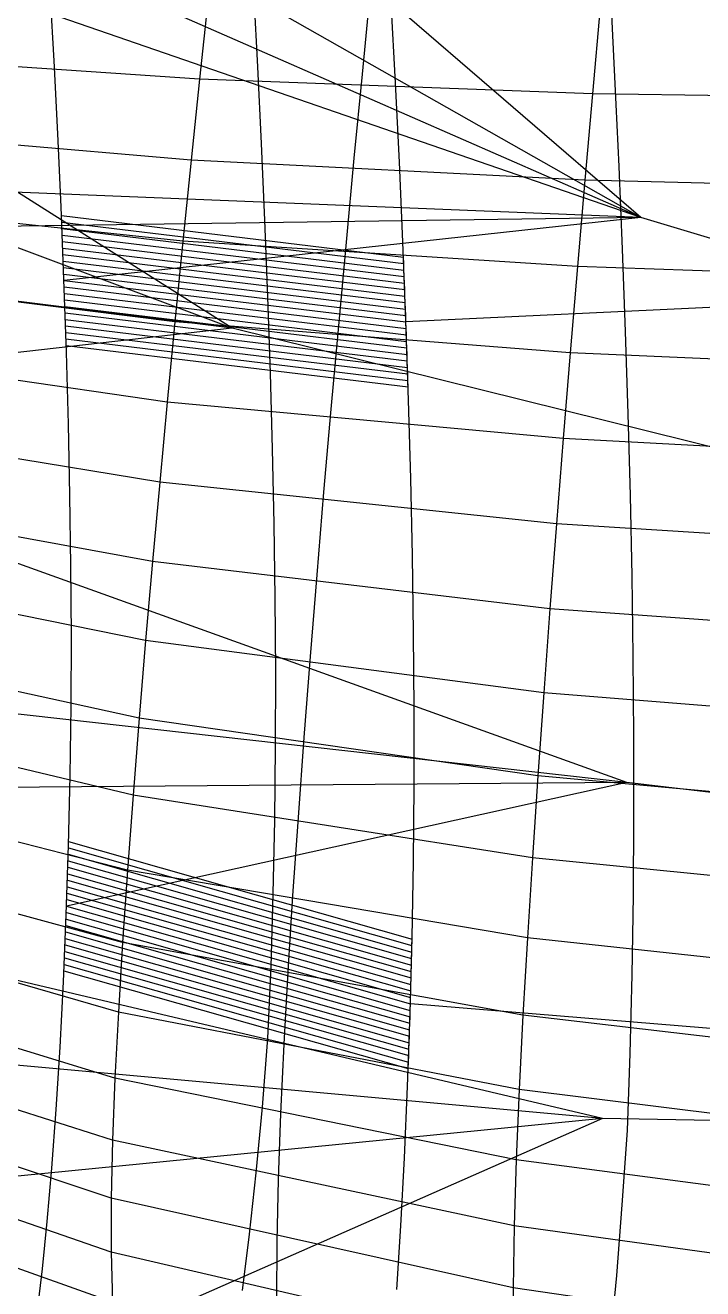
# Model space of a CAD drawing. Extents: x -454 to 454, y -3 to 309.
# Drawn here: x -354 to -291.2, y 82.7 to 199.7 of the extents above; entities that cross this region are included whole.
import ezdxf

# ---------------------------------------------------------------- set-up
doc = ezdxf.new("R2010")
doc.units = 0

msp = doc.modelspace()

# ---------------------------------------------------------------- linework, layer by layer
at = {"layer": 'default', "color": 8, "linetype": 'CONTINUOUS'}
for p, q in [((-334.782, 171.681, 358.105), (-438.05, 236.897, 240.647)), ((-296.895, 181.922, 287.322), (-353.524, 230.721, 124.06)), ((-296.895, 181.922, 287.322), (-381.16, 229.677, 147.204)), ((-296.895, 181.922, 287.322), (-403.504, 228.618, 171.089)), ((-296.895, 181.922, 287.322), (-420.633, 224.598, 195.461)), ((-334.782, 171.681, 358.105), (-440.088, 210.991, 240.596)), ((-296.895, 181.922, 287.322), (-400.803, 186.14, 173.16)), ((-334.782, 171.681, 358.105), (-442.126, 185.085, 240.544)), ((-296.895, 181.922, 287.322), (-378.2, 180.779, 150.257)), ((-296.895, 181.922, 287.322), (-350.367, 176.085, 128.049)), ((-35.078, 103.296, 683.088), (-296.895, 181.922, 287.322)), ((-208.66, 177.49, 223.334), (-318.667, 172.242, 106.291)), ((-298.202, 129.591, 295.527), (-418.384, 172.795, 196.761)), ((-334.782, 171.681, 358.105), (-444.164, 159.179, 240.493)), ((-39.634, 98.515, 684.372), (-334.782, 171.681, 358.105)), ((-298.202, 129.591, 295.527), (-401.028, 141.14, 172.987)), ((-298.202, 129.591, 295.527), (-378.182, 128.946, 150.276)), ((-298.202, 129.591, 295.527), (-350.129, 118.139, 128.348)), ((-39.634, 98.515, 684.372), (-298.202, 129.591, 295.527)), ((-207.004, 99.972, 230.235), (-318.252, 109.082, 106.91))]:
    msp.add_line(p, q, dxfattribs=at)
at = {"layer": 'default', "color": 3, "linetype": 'CONTINUOUS'}
for p, q in [((-351.286, 196.424, 126.887), (-351.665, 203.205, 126.408)), ((-319.63, 194.403, 104.855), (-320.023, 201.791, 104.27)), ((-350.942, 189.662, 127.321), (-351.286, 196.424, 126.887)), ((-319.273, 187.036, 105.388), (-319.63, 194.403, 104.855)), ((-350.636, 182.908, 127.708), (-350.942, 189.662, 127.321)), ((-318.953, 179.677, 105.866), (-319.273, 187.036, 105.388)), ((-350.369, 176.165, 128.045), (-350.636, 182.908, 127.708)), ((-318.67, 172.329, 106.287), (-318.953, 179.677, 105.866)), ((-350.141, 169.452, 128.334), (-350.369, 176.165, 128.045)), ((-318.426, 165.014, 106.652), (-318.67, 172.329, 106.287)), ((-349.956, 162.791, 128.567), (-350.141, 169.452, 128.334)), ((-318.224, 157.755, 106.953), (-318.426, 165.014, 106.652)), ((-349.815, 156.199, 128.745), (-349.956, 162.791, 128.567)), ((-318.066, 150.571, 107.189), (-318.224, 157.755, 106.953)), ((-349.723, 149.671, 128.862), (-349.815, 156.199, 128.745)), ((-317.954, 143.456, 107.355), (-318.066, 150.571, 107.189)), ((-349.686, 143.176, 128.908), (-349.723, 149.671, 128.862)), ((-349.709, 136.695, 128.88), (-349.686, 143.176, 128.908)), ((-317.898, 136.377, 107.439), (-317.954, 143.456, 107.355)), ((-349.797, 130.217, 128.768), (-349.709, 136.695, 128.88)), ((-317.9, 129.312, 107.436), (-317.898, 136.377, 107.439)), ((-349.946, 123.761, 128.579), (-349.797, 130.217, 128.768)), ((-317.966, 122.251, 107.338), (-317.9, 129.312, 107.436)), ((-350.154, 117.374, 128.317), (-349.946, 123.761, 128.579)), ((-318.091, 115.212, 107.151), (-317.966, 122.251, 107.338)), ((-350.415, 111.121, 127.987), (-350.154, 117.374, 128.317)), ((-318.274, 108.248, 106.877), (-318.091, 115.212, 107.151)), ((-350.728, 105.069, 127.592), (-350.415, 111.121, 127.987)), ((-318.51, 101.43, 106.526), (-318.274, 108.248, 106.877)), ((-351.088, 99.292, 127.137), (-350.728, 105.069, 127.592)), ((-318.797, 94.831, 106.098), (-318.51, 101.43, 106.526)), ((-351.491, 93.871, 126.629), (-351.088, 99.292, 127.137)), ((-319.131, 88.53, 105.6), (-318.797, 94.831, 106.098)), ((-351.923, 88.928, 126.083), (-351.491, 93.871, 126.629)), ((-352.371, 84.528, 125.516), (-351.923, 88.928, 126.083)), ((-319.507, 82.617, 105.039), (-319.131, 88.53, 105.6)), ((-352.814, 80.68, 124.957), (-352.371, 84.528, 125.516))]:
    msp.add_line(p, q, dxfattribs=at)
at = {"layer": 'default', "color": 4, "linetype": 'CONTINUOUS'}
for p, q in [((-332.405, 195.876, 120.098), (-332.79, 203.002, 119.565)), ((-321.968, 202.983, 61.891), (-322.738, 195.186, 60.626)), ((-299.258, 194.304, 99.288), (-299.642, 201.981, 98.651)), ((-332.055, 188.767, 120.583), (-332.405, 195.876, 120.098)), ((-322.738, 195.186, 60.626), (-323.486, 187.402, 59.392)), ((-298.907, 186.646, 99.869), (-299.258, 194.304, 99.288)), ((-331.742, 181.663, 121.016), (-332.055, 188.767, 120.583)), ((-323.486, 187.402, 59.392), (-324.221, 179.634, 58.187)), ((-298.59, 178.994, 100.392), (-298.907, 186.646, 99.869)), ((-331.466, 174.57, 121.395), (-331.742, 181.663, 121.016)), ((-324.221, 179.634, 58.187), (-324.934, 171.886, 57.015)), ((-298.31, 171.352, 100.854), (-298.59, 178.994, 100.392)), ((-331.231, 167.507, 121.723), (-331.466, 174.57, 121.395)), ((-324.934, 171.886, 57.015), (-325.627, 164.167, 55.879)), ((-298.068, 163.742, 101.257), (-298.31, 171.352, 100.854)), ((-331.038, 160.493, 121.992), (-331.231, 167.507, 121.723)), ((-325.627, 164.167, 55.879), (-326.296, 156.479, 54.782)), ((-297.866, 156.186, 101.592), (-298.068, 163.742, 101.257)), ((-330.89, 153.549, 122.2), (-331.038, 160.493, 121.992)), ((-326.296, 156.479, 54.782), (-326.938, 148.833, 53.728)), ((-297.708, 148.704, 101.858), (-297.866, 156.186, 101.592)), ((-330.791, 146.661, 122.344), (-330.89, 153.549, 122.2)), ((-326.938, 148.833, 53.728), (-327.551, 141.25, 52.725)), ((-297.596, 141.282, 102.051), (-297.708, 148.704, 101.858)), ((-330.745, 139.8, 122.41), (-330.791, 146.661, 122.344)), ((-327.551, 141.25, 52.725), (-328.126, 133.747, 51.776)), ((-297.536, 133.889, 102.156), (-297.596, 141.282, 102.051)), ((-330.76, 132.945, 122.396), (-330.745, 139.8, 122.41)), ((-328.126, 133.747, 51.776), (-328.672, 126.356, 50.889)), ((-297.533, 126.503, 102.168), (-297.536, 133.889, 102.156)), ((-330.836, 126.094, 122.289), (-330.76, 132.945, 122.396)), ((-297.587, 119.12, 102.076), (-297.533, 126.503, 102.168)), ((-330.975, 119.267, 122.099), (-330.836, 126.094, 122.289)), ((-328.672, 126.356, 50.889), (-329.172, 119.118, 50.075)), ((-331.171, 112.514, 121.828), (-330.975, 119.267, 122.099)), ((-329.172, 119.118, 50.075), (-329.618, 112.09, 49.353)), ((-297.701, 111.762, 101.889), (-297.587, 119.12, 102.076)), ((-331.469, 105.904, 121.421), (-331.171, 112.514, 121.828)), ((-329.618, 112.09, 49.353), (-329.995, 105.344, 48.74)), ((-297.87, 104.484, 101.61), (-297.701, 111.762, 101.889)), ((-331.979, 99.526, 120.718), (-331.469, 105.904, 121.421)), ((-329.995, 105.344, 48.74), (-330.304, 98.916, 48.252)), ((-298.136, 97.359, 101.176), (-297.87, 104.484, 101.61)), ((-332.553, 93.443, 119.928), (-331.979, 99.526, 120.718)), ((-330.304, 98.916, 48.252), (-330.524, 92.822, 47.908)), ((-298.609, 90.483, 100.394), (-298.136, 97.359, 101.176)), ((-333.173, 87.738, 119.073), (-332.553, 93.443, 119.928)), ((-330.524, 92.822, 47.908), (-330.645, 87.062, 47.728)), ((-299.127, 83.921, 99.542), (-298.609, 90.483, 100.394)), ((-333.829, 82.543, 118.167), (-333.173, 87.738, 119.073)), ((-330.645, 87.062, 47.728), (-330.66, 81.639, 47.714)), ((-299.697, 77.768, 98.601), (-299.127, 83.921, 99.542))]:
    msp.add_line(p, q, dxfattribs=at)
at = {"layer": 'default', "color": 5, "linetype": 'CONTINUOUS'}
for p, q in [((-336.992, 202.25, 78.96), (-337.793, 194.732, 77.765)), ((-300.655, 201.407, 55.134), (-301.38, 193.382, 53.821)), ((-337.793, 194.732, 77.765), (-369.858, 196.881, 103.43)), ((-337.793, 194.732, 77.765), (-338.573, 187.223, 76.601)), ((-301.38, 193.382, 53.821), (-337.793, 194.732, 77.765)), ((-301.38, 193.382, 53.821), (-302.086, 185.367, 52.541)), ((-261.061, 192.781, 32.558), (-301.38, 193.382, 53.821)), ((-338.573, 187.223, 76.601), (-370.678, 189.999, 102.394)), ((-338.573, 187.223, 76.601), (-339.337, 179.731, 75.461)), ((-302.086, 185.367, 52.541), (-338.573, 187.223, 76.601)), ((-302.086, 185.367, 52.541), (-302.776, 177.37, 51.289)), ((-261.666, 184.372, 31.18), (-302.086, 185.367, 52.541)), ((-339.337, 179.731, 75.461), (-371.482, 183.132, 101.379)), ((-339.337, 179.731, 75.461), (-340.08, 172.261, 74.354)), ((-302.776, 177.37, 51.289), (-339.337, 179.731, 75.461)), ((-302.776, 177.37, 51.289), (-303.447, 169.396, 50.073)), ((-262.258, 175.983, 29.832), (-302.776, 177.37, 51.289)), ((-340.08, 172.261, 74.354), (-372.263, 176.285, 100.393)), ((-340.08, 172.261, 74.354), (-340.8, 164.819, 73.279)), ((-303.447, 169.396, 50.073), (-340.08, 172.261, 74.354)), ((-340.8, 164.819, 73.279), (-373.022, 169.465, 99.434)), ((-303.447, 169.396, 50.073), (-304.097, 161.454, 48.894)), ((-262.832, 167.617, 28.524), (-303.447, 169.396, 50.073)), ((-340.8, 164.819, 73.279), (-341.496, 157.412, 72.242)), ((-304.097, 161.454, 48.894), (-340.8, 164.819, 73.279)), ((-341.496, 157.412, 72.242), (-373.755, 162.676, 98.508)), ((-304.097, 161.454, 48.894), (-304.725, 153.548, 47.756)), ((-263.389, 159.285, 27.256), (-304.097, 161.454, 48.894)), ((-341.496, 157.412, 72.242), (-342.164, 150.049, 71.246)), ((-304.725, 153.548, 47.756), (-341.496, 157.412, 72.242)), ((-342.164, 150.049, 71.246), (-374.46, 155.926, 97.618)), ((-304.725, 153.548, 47.756), (-305.327, 145.688, 46.665)), ((-263.925, 150.991, 26.033), (-304.725, 153.548, 47.756)), ((-342.164, 150.049, 71.246), (-342.8, 142.751, 70.296)), ((-305.327, 145.688, 46.665), (-342.164, 150.049, 71.246)), ((-342.8, 142.751, 70.296), (-375.132, 149.237, 96.768)), ((-305.327, 145.688, 46.665), (-305.9, 137.9, 45.626)), ((-264.44, 142.747, 24.861), (-305.327, 145.688, 46.665)), ((-343.401, 135.532, 69.401), (-375.768, 142.619, 95.966)), ((-342.8, 142.751, 70.296), (-343.401, 135.532, 69.401)), ((-305.9, 137.9, 45.626), (-342.8, 142.751, 70.296)), ((-305.9, 137.9, 45.626), (-306.44, 130.195, 44.647)), ((-264.929, 134.577, 23.747), (-305.9, 137.9, 45.626)), ((-343.965, 128.426, 68.559), (-376.366, 136.105, 95.21)), ((-343.401, 135.532, 69.401), (-343.965, 128.426, 68.559)), ((-306.44, 130.195, 44.647), (-343.401, 135.532, 69.401)), ((-306.44, 130.195, 44.647), (-306.947, 122.611, 43.728)), ((-265.39, 126.494, 22.697), (-306.44, 130.195, 44.647)), ((-344.482, 121.482, 67.788), (-376.915, 129.739, 94.516)), ((-343.965, 128.426, 68.559), (-344.482, 121.482, 67.788)), ((-306.947, 122.611, 43.728), (-343.965, 128.426, 68.559)), ((-344.941, 114.756, 67.104), (-377.404, 123.573, 93.899)), ((-306.947, 122.611, 43.728), (-307.41, 115.2, 42.888)), ((-265.821, 118.539, 21.714), (-306.947, 122.611, 43.728)), ((-344.482, 121.482, 67.788), (-344.941, 114.756, 67.104)), ((-307.41, 115.2, 42.888), (-344.482, 121.482, 67.788)), ((-345.329, 108.318, 66.525), (-377.82, 117.67, 93.373)), ((-344.941, 114.756, 67.104), (-345.329, 108.318, 66.525)), ((-307.819, 108.024, 42.146), (-344.941, 114.756, 67.104)), ((-307.41, 115.2, 42.888), (-307.819, 108.024, 42.146)), ((-266.215, 110.766, 20.816), (-307.41, 115.2, 42.888)), ((-345.641, 102.215, 66.059), (-378.157, 112.074, 92.948)), ((-345.329, 108.318, 66.525), (-345.641, 102.215, 66.059)), ((-308.165, 101.154, 41.52), (-345.329, 108.318, 66.525)), ((-307.819, 108.024, 42.146), (-308.165, 101.154, 41.52)), ((-266.563, 103.238, 20.024), (-307.819, 108.024, 42.146)), ((-345.861, 96.474, 65.731), (-378.399, 106.808, 92.642)), ((-345.98, 91.098, 65.554), (-378.537, 101.878, 92.468)), ((-345.641, 102.215, 66.059), (-345.861, 96.474, 65.731)), ((-308.44, 94.642, 41.02), (-345.641, 102.215, 66.059)), ((-308.165, 101.154, 41.52), (-308.44, 94.642, 41.02)), ((-266.855, 96.033, 19.359), (-308.165, 101.154, 41.52)), ((-345.987, 86.091, 65.544), (-378.558, 97.285, 92.441)), ((-345.861, 96.474, 65.731), (-345.98, 91.098, 65.554)), ((-308.632, 88.517, 40.673), (-345.861, 96.474, 65.731)), ((-308.44, 94.642, 41.02), (-308.632, 88.517, 40.673)), ((-267.086, 89.203, 18.832), (-308.44, 94.642, 41.02)), ((-345.882, 81.45, 65.701), (-378.465, 93.026, 92.559)), ((-345.98, 91.098, 65.554), (-345.987, 86.091, 65.544)), ((-308.73, 82.782, 40.495), (-345.98, 91.098, 65.554)), ((-308.632, 88.517, 40.673), (-308.73, 82.782, 40.495)), ((-267.245, 82.779, 18.471), (-308.632, 88.517, 40.673)), ((-345.987, 86.091, 65.544), (-345.882, 81.45, 65.701)), ((-308.725, 77.442, 40.504), (-345.987, 86.091, 65.544)), ((-308.73, 82.782, 40.495), (-308.725, 77.442, 40.504)), ((-267.323, 76.766, 18.293), (-308.73, 82.782, 40.495))]:
    msp.add_line(p, q, dxfattribs=at)
at = {"layer": 'default', "color": 2, "linetype": 'CONTINUOUS'}
for p, q in [((-350.604, 182.094, 127.749), (-318.898, 178.249, 105.948)), ((-350.58, 181.493, 127.779), (-350.604, 181.493, 127.749)), ((-350.58, 181.493, 127.779), (-318.875, 177.648, 105.982)), ((-350.556, 180.893, 127.809), (-350.58, 180.893, 127.779)), ((-350.556, 180.893, 127.809), (-318.851, 177.048, 106.017)), ((-350.533, 180.292, 127.839), (-350.556, 180.292, 127.809)), ((-350.533, 180.292, 127.839), (-318.828, 176.447, 106.051)), ((-350.509, 179.691, 127.869), (-350.533, 179.691, 127.839)), ((-350.509, 179.691, 127.869), (-318.805, 175.846, 106.085)), ((-350.485, 179.09, 127.899), (-350.509, 179.09, 127.869)), ((-350.485, 179.09, 127.899), (-318.782, 175.246, 106.12)), ((-350.461, 178.489, 127.929), (-350.485, 178.489, 127.899)), ((-350.461, 178.489, 127.929), (-318.759, 174.645, 106.154)), ((-350.437, 177.888, 127.959), (-350.461, 177.888, 127.929)), ((-350.437, 177.888, 127.959), (-318.736, 174.044, 106.189)), ((-318.875, 177.648, 105.982), (-318.898, 178.249, 105.948)), ((-350.414, 177.287, 127.989), (-350.437, 177.287, 127.959)), ((-350.414, 177.287, 127.989), (-318.713, 173.443, 106.223)), ((-318.851, 177.048, 106.017), (-318.875, 177.648, 105.982)), ((-318.828, 176.447, 106.051), (-318.851, 177.048, 106.017)), ((-350.39, 176.686, 128.019), (-350.414, 176.686, 127.989)), ((-350.39, 176.686, 128.019), (-318.69, 172.843, 106.258)), ((-350.367, 176.085, 128.049), (-350.39, 176.085, 128.019)), ((-350.367, 176.085, 128.049), (-318.667, 172.242, 106.291)), ((-318.805, 175.846, 106.085), (-318.828, 176.447, 106.051)), ((-318.782, 175.246, 106.12), (-318.805, 175.846, 106.085)), ((-350.346, 175.484, 128.074), (-350.367, 175.484, 128.049)), ((-350.346, 175.484, 128.074), (-318.647, 171.641, 106.321)), ((-350.326, 174.883, 128.1), (-350.346, 174.883, 128.074)), ((-350.326, 174.883, 128.1), (-318.627, 171.041, 106.351)), ((-318.759, 174.645, 106.154), (-318.782, 175.246, 106.12)), ((-318.736, 174.044, 106.189), (-318.759, 174.645, 106.154)), ((-350.305, 174.283, 128.126), (-350.326, 174.283, 128.1)), ((-350.305, 174.283, 128.126), (-318.607, 170.44, 106.381)), ((-350.285, 173.682, 128.152), (-350.305, 173.682, 128.126)), ((-350.285, 173.682, 128.152), (-318.587, 169.839, 106.411)), ((-318.713, 173.443, 106.223), (-318.736, 174.044, 106.189)), ((-318.69, 172.843, 106.258), (-318.713, 173.443, 106.223)), ((-350.264, 173.081, 128.178), (-350.285, 173.081, 128.152)), ((-350.264, 173.081, 128.178), (-318.567, 169.239, 106.441)), ((-350.244, 172.48, 128.203), (-350.264, 172.48, 128.178)), ((-350.244, 172.48, 128.203), (-318.547, 168.638, 106.471)), ((-318.667, 172.242, 106.291), (-318.69, 172.843, 106.258)), ((-318.647, 171.641, 106.321), (-318.667, 172.242, 106.291)), ((-350.223, 171.879, 128.229), (-350.244, 171.879, 128.203)), ((-350.223, 171.879, 128.229), (-318.527, 168.038, 106.501)), ((-350.203, 171.279, 128.255), (-350.223, 171.279, 128.229)), ((-350.203, 171.279, 128.255), (-318.507, 167.437, 106.531)), ((-318.627, 171.041, 106.351), (-318.647, 171.641, 106.321)), ((-318.607, 170.44, 106.381), (-318.627, 171.041, 106.351)), ((-350.183, 170.678, 128.281), (-350.203, 170.678, 128.255)), ((-350.183, 170.678, 128.281), (-318.487, 166.836, 106.561)), ((-350.162, 170.077, 128.307), (-350.183, 170.077, 128.281)), ((-350.162, 170.077, 128.307), (-318.466, 166.236, 106.591)), ((-318.587, 169.839, 106.411), (-318.607, 170.44, 106.381)), ((-318.567, 169.239, 106.441), (-318.587, 169.839, 106.411)), ((-318.547, 168.638, 106.471), (-318.567, 169.239, 106.441)), ((-318.527, 168.038, 106.501), (-318.547, 168.638, 106.471)), ((-318.507, 167.437, 106.531), (-318.527, 168.038, 106.501)), ((-318.487, 166.836, 106.561), (-318.507, 167.437, 106.531)), ((-318.466, 166.236, 106.591), (-318.487, 166.836, 106.561)), ((-349.938, 124.134, 128.59), (-318.095, 115.078, 107.145)), ((-349.973, 122.935, 128.545), (-318.126, 113.879, 107.098)), ((-349.973, 122.935, 128.545), (-349.954, 122.935, 128.57)), ((-349.954, 123.534, 128.57), (-318.11, 114.479, 107.122)), ((-349.954, 123.534, 128.57), (-349.938, 123.534, 128.59)), ((-350.012, 121.736, 128.496), (-318.158, 112.68, 107.051)), ((-350.012, 121.736, 128.496), (-349.993, 121.736, 128.521)), ((-349.993, 122.335, 128.521), (-318.142, 113.28, 107.075)), ((-349.993, 122.335, 128.521), (-349.973, 122.335, 128.545)), ((-350.032, 121.136, 128.471), (-318.174, 112.08, 107.028)), ((-350.032, 121.136, 128.471), (-350.012, 121.136, 128.496)), ((-350.071, 119.937, 128.422), (-318.205, 110.881, 106.981)), ((-350.071, 119.937, 128.422), (-350.051, 119.937, 128.447)), ((-350.051, 120.537, 128.447), (-318.189, 111.481, 107.004)), ((-350.051, 120.537, 128.447), (-350.032, 120.537, 128.471)), ((-350.11, 118.738, 128.373), (-318.237, 109.682, 106.934)), ((-350.11, 118.738, 128.373), (-350.09, 118.738, 128.398)), ((-350.09, 119.338, 128.398), (-318.221, 110.281, 106.957)), ((-350.09, 119.338, 128.398), (-350.071, 119.338, 128.422)), ((-350.149, 117.539, 128.324), (-318.268, 108.482, 106.887)), ((-350.149, 117.539, 128.324), (-350.129, 117.539, 128.348)), ((-350.129, 118.139, 128.348), (-318.252, 109.082, 106.91)), ((-350.129, 118.139, 128.348), (-350.11, 118.139, 128.373)), ((-350.197, 116.341, 128.262), (-318.308, 107.283, 106.828)), ((-350.197, 116.341, 128.262), (-350.172, 116.341, 128.294)), ((-350.172, 116.94, 128.294), (-318.287, 107.883, 106.859)), ((-350.172, 116.94, 128.294), (-350.149, 116.94, 128.324)), ((-350.247, 115.142, 128.199), (-318.349, 106.084, 106.766)), ((-350.247, 115.142, 128.199), (-350.222, 115.142, 128.231)), ((-350.222, 115.741, 128.231), (-318.328, 106.684, 106.797)), ((-350.222, 115.741, 128.231), (-350.197, 115.741, 128.262)), ((-318.11, 114.479, 107.122), (-318.095, 115.078, 107.145)), ((-350.297, 113.944, 128.136), (-318.39, 104.885, 106.704)), ((-350.297, 113.944, 128.136), (-350.272, 113.944, 128.168)), ((-350.272, 114.543, 128.168), (-318.37, 105.485, 106.735)), ((-350.272, 114.543, 128.168), (-350.247, 114.543, 128.199)), ((-318.142, 113.28, 107.075), (-318.126, 113.879, 107.098)), ((-318.126, 113.879, 107.098), (-318.11, 114.479, 107.122)), ((-350.347, 112.745, 128.073), (-318.432, 103.686, 106.642)), ((-350.347, 112.745, 128.073), (-350.322, 112.745, 128.104)), ((-350.322, 113.344, 128.104), (-318.411, 104.286, 106.673)), ((-350.322, 113.344, 128.104), (-350.297, 113.344, 128.136)), ((-318.174, 112.08, 107.028), (-318.158, 112.68, 107.051)), ((-318.158, 112.68, 107.051), (-318.142, 113.28, 107.075)), ((-350.372, 112.146, 128.041), (-318.453, 103.087, 106.612)), ((-350.372, 112.146, 128.041), (-350.347, 112.146, 128.073)), ((-318.205, 110.881, 106.981), (-318.189, 111.481, 107.004)), ((-318.189, 111.481, 107.004), (-318.174, 112.08, 107.028)), ((-318.237, 109.682, 106.934), (-318.221, 110.281, 106.957)), ((-318.221, 110.281, 106.957), (-318.205, 110.881, 106.981)), ((-318.268, 108.482, 106.887), (-318.252, 109.082, 106.91)), ((-318.252, 109.082, 106.91), (-318.237, 109.682, 106.934)), ((-318.308, 107.283, 106.828), (-318.287, 107.883, 106.859)), ((-318.287, 107.883, 106.859), (-318.268, 108.482, 106.887)), ((-318.349, 106.084, 106.766), (-318.328, 106.684, 106.797)), ((-318.328, 106.684, 106.797), (-318.308, 107.283, 106.828)), ((-318.39, 104.885, 106.704), (-318.37, 105.485, 106.735)), ((-318.37, 105.485, 106.735), (-318.349, 106.084, 106.766)), ((-318.432, 103.686, 106.642), (-318.411, 104.286, 106.673)), ((-318.411, 104.286, 106.673), (-318.39, 104.885, 106.704)), ((-318.453, 103.087, 106.612), (-318.432, 103.686, 106.642))]:
    msp.add_line(p, q, dxfattribs=at)
at = {"layer": 'default', "color": 1, "linetype": 'CONTINUOUS'}
for p, q in [((-300.448, 98.473, 292), (-422.534, 127.203, 194.362)), ((-300.448, 98.473, 292), (-404.746, 107.937, 170.137)), ((-300.448, 98.473, 292), (-381.789, 90.466, 146.554)), ((-300.448, 98.473, 292), (-353.563, 75.084, 124.011)), ((-35.835, 93.488, 682.819), (-300.448, 98.473, 292))]:
    msp.add_line(p, q, dxfattribs=at)

doc.saveas('drawing.dxf')
